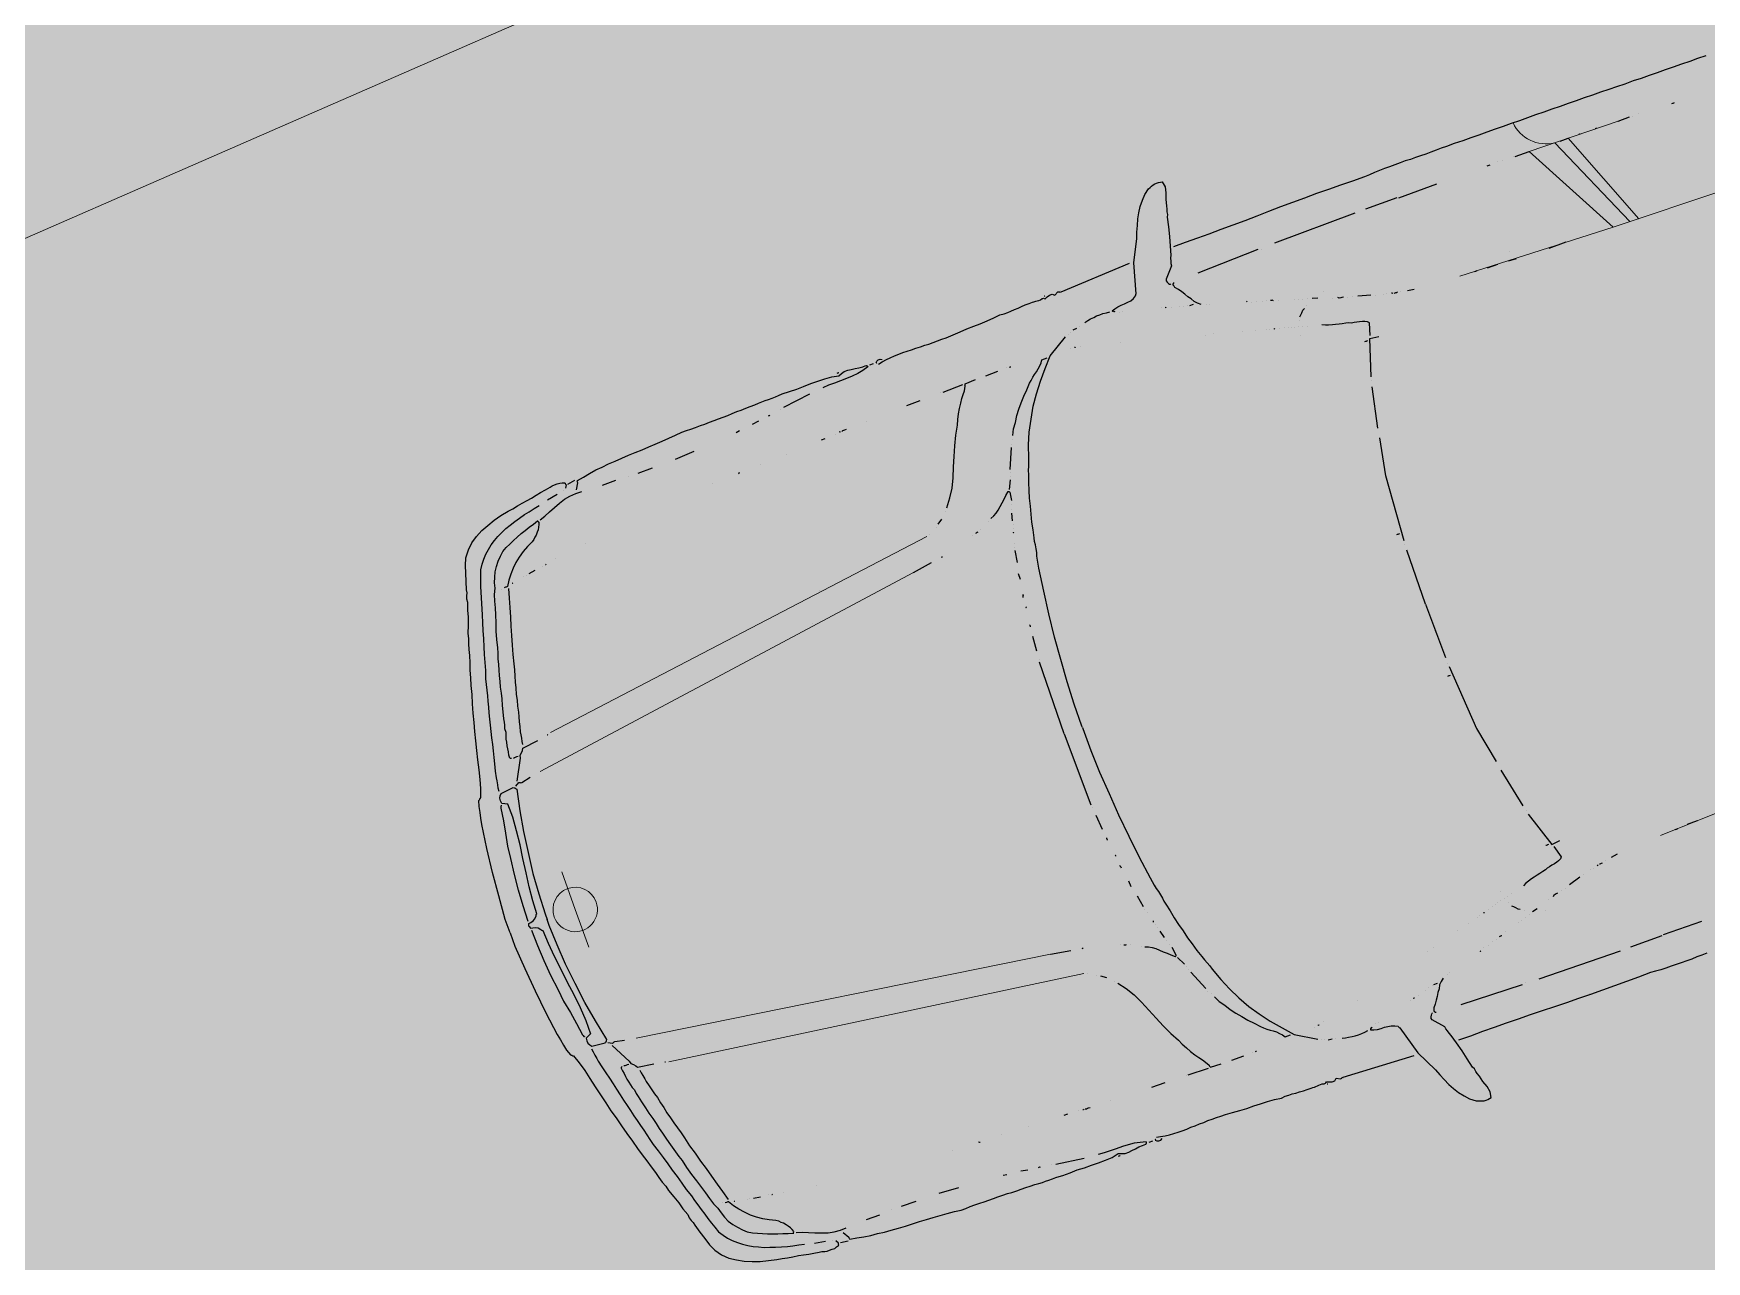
# Model space of a CAD drawing. Header units: metres. Extents: x -45 to 1930, y -347 to 488.
# Drawn here: x 282.249 to 285.501, y -13.645 to -11.258 of the extents above; entities that cross this region are included whole.
import ezdxf

# ---------------------------------------------------------------- set-up
doc = ezdxf.new("R2010")
doc.units = ezdxf.units.M
doc.layers.add('srafa pozemek', color=60, linetype='Continuous')

# ---------------------------------------------------------------- blocks, each defined once
blk = doc.blocks.new('BMW3-PUD')
at = {"lineweight": 0}
for p, q in [((2.5694, 0.7572), (2.3861, 0.7602)), ((2.3861, 0.7602), (2.4905, 0.5663)), ((2.4387, 0.7593), (2.5245, 0.5656)), ((2.4664, 0.7589), (2.5425, 0.5652)), ((1.0314, 0.4512), (0.2143, 0.3401)), ((0.9833, 0.3943), (0.17, 0.2757)), ((0.1432, 0.0776), (0.1432, 0)), ((0.1432, -0.0776), (0.1432, 0)), ((0.9833, -0.3943), (0.17, -0.2757)), ((1.0314, -0.4512), (0.2143, -0.3401))]:
    blk.add_line(p, q, dxfattribs=at)
for points in [[(1.5236, 0.7387), (1.5228, 0.7394), (1.5213, 0.7394), (1.5198, 0.7409), (1.519, 0.7424), (1.525, 0.7447), (1.5318, 0.7463), (1.5393, 0.7471), (1.546, 0.7472), (1.5528, 0.748), (1.5595, 0.7489), (1.5663, 0.7512), (1.5715, 0.7543), (1.5722, 0.7558), (1.573, 0.7573), (1.5737, 0.758), (1.5737, 0.758), (1.5902, 0.8161), (1.6115, 0.8584), (1.6159, 0.8704), (1.621, 0.8818), (1.6261, 0.8938), (1.632, 0.9044), (1.6386, 0.915), (1.6468, 0.9249), (1.6549, 0.934), (1.6653, 0.9416), (1.6691, 0.9432), (1.6728, 0.9447), (1.6765, 0.9462), (1.6803, 0.9471), (1.684, 0.9471), (1.6878, 0.9471), (1.6916, 0.9464), (1.6953, 0.9457), (1.697, 0.9345), (1.6948, 0.9232), (1.6905, 0.9111), (1.6876, 0.8991), (1.6855, 0.893), (1.684, 0.8878), (1.6833, 0.8825), (1.6811, 0.878), (1.6768, 0.8592), (1.6725, 0.8411), (1.6675, 0.823), (1.6625, 0.8057), (1.6603, 0.8004), (1.6588, 0.7951), (1.6574, 0.7906), (1.6567, 0.7861), (1.6382, 0.7648), (1.6375, 0.7618), (1.6382, 0.7588), (1.6398, 0.7558), (1.6413, 0.7536), (1.6413, 0.7536), (1.6428, 0.7529), (1.6436, 0.7521), (1.6436, 0.7521)], [(1.0566, 0.7984), (1.0648, 0.8), (1.0738, 0.8016), (1.0821, 0.8025), (1.0911, 0.8033), (1.1001, 0.8035), (1.1083, 0.8036), (1.1173, 0.8037), (1.1264, 0.803), (1.1354, 0.8031), (1.1444, 0.8025), (1.1534, 0.8026), (1.1617, 0.8019), (1.1707, 0.802), (1.1797, 0.8022), (1.1887, 0.8023), (1.1977, 0.8024), (1.212, 0.8033), (1.227, 0.8042), (1.2412, 0.8051), (1.2555, 0.8053), (1.269, 0.8055), (1.2833, 0.8064), (1.2975, 0.8073), (1.311, 0.809), (1.3193, 0.8083), (1.3268, 0.8084), (1.3335, 0.8085), (1.341, 0.8093), (1.3485, 0.8094), (1.356, 0.8103), (1.3636, 0.8104), (1.3718, 0.8104), (1.3756, 0.8105), (1.3786, 0.8105), (1.3816, 0.8106), (1.3853, 0.8106), (1.3883, 0.8099), (1.3914, 0.8099), (1.3951, 0.81), (1.3988, 0.8108), (1.4004, 0.8108), (1.4018, 0.8108), (1.4026, 0.8101), (1.4041, 0.8086), (1.4094, 0.8109), (1.4146, 0.8125), (1.4198, 0.8125), (1.4244, 0.8088), (1.4319, 0.8127), (1.4334, 0.8127), (1.4349, 0.812), (1.4356, 0.8112), (1.4379, 0.8112), (1.582, 0.8182)], [(1.4055, 0.8139), (1.4055, 0.8139), (1.4048, 0.8139), (1.4041, 0.8138), (1.4041, 0.8138)], [(1.4378, 0.8143), (1.4378, 0.8143)], [(2.7721, 0.8189), (2.7556, 0.8195), (2.7391, 0.8193), (2.7225, 0.8198), (2.7053, 0.8196), (2.6887, 0.8202), (2.6722, 0.82), (2.6557, 0.8205), (2.6392, 0.8203), (2.6226, 0.8209), (2.6054, 0.8207), (2.5889, 0.8212), (2.5724, 0.821), (2.5558, 0.8216), (2.5393, 0.8214), (2.522, 0.8219), (2.5055, 0.8217), (2.489, 0.8223), (2.4725, 0.8221), (2.4559, 0.8226), (2.4387, 0.8224), (2.4221, 0.823), (2.4056, 0.8228), (2.3891, 0.8226), (2.3718, 0.8232), (2.3553, 0.823), (2.3388, 0.8235), (2.3215, 0.8233), (2.305, 0.8231), (2.2885, 0.8236), (2.272, 0.8234), (2.2547, 0.824), (2.2382, 0.8238), (2.2276, 0.8237), (2.2171, 0.8236), (2.2059, 0.8234), (2.1954, 0.8233), (2.1848, 0.8232), (2.1743, 0.8238), (2.1638, 0.8237), (2.1533, 0.8243), (2.1428, 0.8242), (2.1315, 0.824), (2.121, 0.8239), (2.1105, 0.8238), (2.1, 0.8237), (2.0895, 0.8235), (2.079, 0.8226), (2.0685, 0.8218), (2.0437, 0.8222), (2.0189, 0.8227), (1.9942, 0.8224), (1.9694, 0.8228), (1.9446, 0.8225), (1.9198, 0.8222), (1.8951, 0.822), (1.8703, 0.8217), (1.8455, 0.8206), (1.8207, 0.8203), (1.796, 0.82), (1.7712, 0.8197), (1.7464, 0.8194), (1.7224, 0.8192), (1.6976, 0.8196), (1.6728, 0.8193)], [(1.9431, 0.8203), (1.9431, 0.8203)], [(0.0086, 0), (0.0085, 0.0275), (0.0125, 0.0749), (0.0164, 0.1222), (0.0218, 0.1696), (0.028, 0.217), (0.0309, 0.229), (0.033, 0.2403), (0.0351, 0.2516), (0.0388, 0.2629), (0.0402, 0.2637), (0.041, 0.2644), (0.0425, 0.266), (0.0439, 0.2667), (0.0498, 0.2833), (0.0548, 0.3006), (0.0591, 0.3187), (0.0634, 0.3376), (0.0677, 0.3556), (0.072, 0.3737), (0.0763, 0.3918), (0.0813, 0.4083), (0.0856, 0.4264), (0.0907, 0.4437), (0.0957, 0.4611), (0.1, 0.4784), (0.1043, 0.4927), (0.1087, 0.507), (0.113, 0.5206), (0.1173, 0.5342), (0.1202, 0.5455), (0.1231, 0.556), (0.1268, 0.5658), (0.1289, 0.5756), (0.1347, 0.5907), (0.1398, 0.605), (0.1434, 0.6186), (0.1485, 0.6322), (0.1491, 0.6389), (0.1513, 0.645), (0.1535, 0.6503), (0.1542, 0.6563), (0.1593, 0.6721), (0.1643, 0.6872), (0.1687, 0.7015), (0.1745, 0.7151), (0.1841, 0.728), (0.1953, 0.7386), (0.2079, 0.747), (0.2214, 0.7547), (0.2355, 0.7601), (0.2505, 0.7655), (0.2662, 0.7695), (0.282, 0.7727), (0.2924, 0.7743), (0.3029, 0.7767), (0.3134, 0.7783), (0.3239, 0.7799), (0.3337, 0.7815), (0.3442, 0.7839), (0.3539, 0.7855), (0.3644, 0.7872), (0.3696, 0.788), (0.3749, 0.7895), (0.3794, 0.7904), (0.3846, 0.7904), (0.3899, 0.7905), (0.3951, 0.7905), (0.3997, 0.7891), (0.4042, 0.7876), (0.4049, 0.7869), (0.4049, 0.7861), (0.405, 0.7846), (0.4057, 0.7832), (0.402, 0.7771)], [(0.4095, 0.7832), (0.4245, 0.7856)], [(0.421, 0.7668), (0.4283, 0.7789), (0.4283, 0.7804), (0.4283, 0.7812), (0.4283, 0.7827), (0.429, 0.7834), (0.4425, 0.7859), (0.456, 0.7883), (0.4695, 0.7907), (0.483, 0.7916), (0.4972, 0.7933), (0.5107, 0.7942), (0.525, 0.7951), (0.5392, 0.796), (0.5535, 0.7969), (0.5678, 0.7971), (0.582, 0.798), (0.5955, 0.7989), (0.6098, 0.7998), (0.624, 0.8008), (0.6383, 0.8017), (0.6518, 0.8034), (0.6615, 0.8035), (0.6706, 0.8028), (0.6803, 0.803), (0.6901, 0.8031), (0.6991, 0.8032), (0.7089, 0.8033), (0.7186, 0.8034), (0.7276, 0.8035), (0.7374, 0.8036), (0.7471, 0.8038), (0.7562, 0.8046), (0.7659, 0.8047), (0.7749, 0.8048), (0.7847, 0.8049), (0.7937, 0.8051), (0.8035, 0.8052), (0.811, 0.806), (0.8185, 0.8061), (0.8252, 0.8062), (0.832, 0.8063), (0.8395, 0.8063), (0.8462, 0.8064), (0.853, 0.8065), (0.8605, 0.8074), (0.8755, 0.8068), (0.8905, 0.8062), (0.9048, 0.8071), (0.9198, 0.8073), (0.9341, 0.8075), (0.9484, 0.8069), (0.9626, 0.8063), (0.9762, 0.8035), (0.9829, 0.8058), (0.9889, 0.8074), (0.9964, 0.8075), (1.0032, 0.8068), (1.0107, 0.8061), (1.0182, 0.8047), (1.0257, 0.8041), (1.0325, 0.8042), (1.034, 0.8034), (1.0347, 0.8034), (1.0348, 0.8019), (1.0348, 0.8004), (1.0236, 0.7973), (1.0123, 0.7949), (1.0003, 0.794), (0.9883, 0.7931), (0.9756, 0.793), (0.9635, 0.7928), (0.9508, 0.7927), (0.9388, 0.7918)], [(0.8548, 0.7818), (0.911, 0.7892)], [(0.9784, 0.8088), (0.9776, 0.8088), (0.9761, 0.8087), (0.9754, 0.8087), (0.9739, 0.8087)], [(1.04, 0.8027), (1.0475, 0.8028)], [(1.0535, 0.8007), (1.0535, 0.8007), (1.0535, 0.8022), (1.0528, 0.8029), (1.0528, 0.8029), (1.055, 0.8052), (1.0587, 0.8067), (1.0625, 0.8068), (1.0663, 0.8046)], [(0.0815, 0.2657), (0.0822, 0.2724), (0.0836, 0.2792), (0.085, 0.2868), (0.0857, 0.2928), (0.0885, 0.3056), (0.0921, 0.3191), (0.095, 0.3312), (0.0978, 0.344), (0.1007, 0.356), (0.1036, 0.3688), (0.1064, 0.3809), (0.1093, 0.3929), (0.1122, 0.4042), (0.115, 0.4162), (0.1179, 0.4268), (0.1208, 0.4381), (0.1236, 0.4487), (0.1265, 0.4592), (0.1286, 0.4697), (0.1315, 0.481), (0.1366, 0.4961), (0.1409, 0.5112), (0.1452, 0.5262), (0.1496, 0.5406), (0.1539, 0.5556), (0.1582, 0.5707), (0.1625, 0.585), (0.1676, 0.6001), (0.1705, 0.6106), (0.1734, 0.6212), (0.1763, 0.6317), (0.1799, 0.6423), (0.1828, 0.6528), (0.1864, 0.6634), (0.19, 0.6732), (0.1937, 0.6838), (0.1996, 0.6929), (0.2062, 0.7012), (0.2129, 0.7088), (0.2211, 0.7156), (0.2293, 0.7225), (0.2382, 0.7279), (0.2471, 0.7332), (0.2569, 0.7378), (0.2666, 0.7424), (0.277, 0.7456), (0.2875, 0.7495), (0.2987, 0.7526), (0.31, 0.7557), (0.3204, 0.7581), (0.3317, 0.7605), (0.3429, 0.7629)], [(0.335, 0.7358), (0.3462, 0.7396), (0.3574, 0.7443), (0.3693, 0.7489), (0.3813, 0.7536), (0.3933, 0.7575), (0.4053, 0.7599), (0.418, 0.7608), (0.43, 0.7602)], [(0.3616, 0.7676), (0.3833, 0.7716)], [(0.3961, 0.774), (0.3961, 0.774)], [(0.4721, 0.7584), (0.4999, 0.7588)], [(0.5255, 0.7568), (0.5255, 0.7568)], [(0.545, 0.757), (0.575, 0.7574)], [(0.6223, 0.7579), (0.6621, 0.7607)], [(0.7513, 0.767), (0.7588, 0.7686)], [(0.7866, 0.7712), (0.8001, 0.7736)], [(0.8211, 0.7761), (0.8211, 0.7761), (0.8226, 0.7761), (0.8233, 0.7761), (0.8241, 0.7769)], [(0.8473, 0.7794), (0.8473, 0.7794)], [(1.6856, 0.6955), (1.6802, 0.7007), (1.6749, 0.7059), (1.6711, 0.7127), (1.6665, 0.7186), (1.6627, 0.7253), (1.6588, 0.7313), (1.6543, 0.738), (1.6489, 0.7439), (1.6489, 0.7454), (1.6482, 0.7469), (1.6474, 0.7484), (1.6474, 0.7492), (1.6474, 0.7507), (1.6481, 0.7514), (1.6496, 0.7529), (1.6503, 0.7537)], [(1.7014, 0.7558), (1.8267, 0.7596)], [(1.8327, 0.7574), (1.8327, 0.7574)], [(1.8612, 0.76), (2.0279, 0.762)], [(2.1135, 0.7622), (2.0489, 0.7622)], [(2.1173, 0.7608), (2.1961, 0.7617)], [(2.2997, 0.7614), (2.3065, 0.7615)], [(2.3223, 0.7617), (2.3223, 0.7617)], [(2.332, 0.7604), (2.332, 0.7604)], [(2.3538, 0.7606), (2.3538, 0.7606)], [(2.3576, 0.7599), (2.3861, 0.7602)], [(2.4499, 0.7587), (2.4664, 0.7589)], [(2.489, 0.7592), (2.489, 0.7592), (2.4905, 0.7592), (2.4912, 0.7592), (2.4912, 0.7592)], [(2.4987, 0.7586), (2.4987, 0.7586)], [(2.5228, 0.7589), (2.5228, 0.7589), (2.5243, 0.7589), (2.525, 0.7589), (2.525, 0.7589)], [(2.5694, 0.7572), (2.5926, 0.7574)], [(2.5987, 0.7553), (2.5987, 0.7553)], [(2.6114, 0.7577), (2.6114, 0.7577)], [(2.679, 0.754), (2.6805, 0.754), (2.6813, 0.754), (2.6828, 0.754), (2.6843, 0.754)], [(0.126, 0.318), (0.126, 0.318), (0.1244, 0.3188), (0.1237, 0.3195), (0.1229, 0.3202), (0.1236, 0.3262), (0.125, 0.3323), (0.1257, 0.3383), (0.1264, 0.3443), (0.1278, 0.3511), (0.1292, 0.3571), (0.1307, 0.3631), (0.1329, 0.3691), (0.1335, 0.3767), (0.1357, 0.3835), (0.1371, 0.3895), (0.1378, 0.3955), (0.1414, 0.4091), (0.1442, 0.4211), (0.1478, 0.4332), (0.1507, 0.4445), (0.1528, 0.4558), (0.1557, 0.4663), (0.1586, 0.4776), (0.1615, 0.4881), (0.1643, 0.4987), (0.1672, 0.5092), (0.1708, 0.5198), (0.1737, 0.5296), (0.1773, 0.5454), (0.1816, 0.5612), (0.1867, 0.5763), (0.1918, 0.5914), (0.1954, 0.6042), (0.199, 0.617), (0.2026, 0.6291), (0.2077, 0.6404), (0.2106, 0.6509), (0.2142, 0.6607), (0.2186, 0.6705), (0.2245, 0.6796), (0.2311, 0.688), (0.2386, 0.6956), (0.246, 0.7024), (0.255, 0.7078), (0.2639, 0.7116), (0.2729, 0.7155), (0.2818, 0.7194), (0.2916, 0.7232), (0.3005, 0.7263), (0.3103, 0.7295), (0.32, 0.7326), (0.3297, 0.7357), (0.3305, 0.7357), (0.3305, 0.7342), (0.3305, 0.7335), (0.3312, 0.7327), (0.3298, 0.7282), (0.3276, 0.7237), (0.3247, 0.7191), (0.3217, 0.7153), (0.318, 0.7108), (0.3143, 0.7077), (0.3106, 0.7039), (0.3061, 0.7009), (0.2942, 0.6955), (0.283, 0.6893), (0.2725, 0.6817), (0.2629, 0.6741), (0.254, 0.665), (0.2458, 0.6558), (0.2384, 0.646), (0.2318, 0.6354), (0.2303, 0.6354), (0.2288, 0.6354), (0.2273, 0.6354), (0.225, 0.6353)], [(1.1907, 0), (1.1907, 0.0026), (1.1909, 0.0476), (1.1927, 0.0935), (1.1959, 0.1386), (1.1991, 0.1836), (1.2038, 0.2295), (1.2093, 0.2746), (1.2155, 0.3197), (1.2169, 0.328), (1.2183, 0.3356), (1.2197, 0.3431), (1.2219, 0.3499), (1.2233, 0.3574), (1.2247, 0.3649), (1.2254, 0.3717), (1.2268, 0.3785), (1.2304, 0.3935), (1.2332, 0.4086), (1.2368, 0.4236), (1.2411, 0.4387), (1.2447, 0.4538), (1.249, 0.4681), (1.2533, 0.4831), (1.2584, 0.4975), (1.2613, 0.5058), (1.2642, 0.5126), (1.2671, 0.5201), (1.2693, 0.5276), (1.278, 0.5525), (1.2875, 0.5752), (1.2993, 0.5978), (1.3118, 0.6198), (1.3258, 0.6402), (1.3413, 0.6607), (1.3583, 0.6811), (1.3761, 0.7009), (1.4164, 0.7254)], [(1.4224, 0.7277), (1.4224, 0.7277)], [(1.4291, 0.73), (1.4291, 0.73)], [(1.4351, 0.7331), (1.4426, 0.734)], [(1.4485, 0.7363), (1.4485, 0.7363)], [(1.4613, 0.7394), (1.468, 0.741), (1.474, 0.7418), (1.4807, 0.7427), (1.4867, 0.7435), (1.4935, 0.7436), (1.5003, 0.7437), (1.507, 0.743), (1.5138, 0.7423)], [(1.5312, 0.735), (1.5312, 0.735)], [(1.5379, 0.7336), (1.5379, 0.7336)], [(1.6102, 0.7157), (1.6102, 0.7157)], [(0.6742, 0.6895), (0.6742, 0.6895)], [(0.7282, 0.6901), (0.7282, 0.6901), (0.7297, 0.6909), (0.7305, 0.6917), (0.7312, 0.6917)], [(0.7755, 0.6922), (0.7755, 0.6922)], [(0.8295, 0.6943), (0.8295, 0.6943)], [(0.9023, 0.6975), (0.9099, 0.6976)], [(0.9324, 0.6978), (0.9324, 0.6978)], [(0.9421, 0.6994), (0.9421, 0.6994), (0.9414, 0.7002), (0.9398, 0.7002), (0.9398, 0.7002)], [(0.9451, 0.6995), (0.9474, 0.7003), (0.9496, 0.7003), (0.9519, 0.7003), (0.9549, 0.7004)], [(0.9962, 0.7009), (0.9962, 0.7009)], [(1.081, 0.7041), (1.1088, 0.7044)], [(1.0873, 0.4909), (1.0991, 0.5068), (1.1094, 0.5235), (1.1182, 0.5416), (1.1262, 0.5612), (1.1343, 0.5801), (1.1423, 0.599), (1.1511, 0.6179), (1.1607, 0.6352), (1.165, 0.645), (1.1702, 0.6549), (1.1753, 0.664), (1.1812, 0.673), (1.1864, 0.6806), (1.1916, 0.6874), (1.196, 0.6935), (1.2004, 0.701), (1.2004, 0.7018), (1.2004, 0.7033), (1.2011, 0.704), (1.2019, 0.7056), (1.2236, 0.7066)], [(1.1515, 0.7057), (1.1515, 0.7057)], [(1.1561, 0.705), (1.1973, 0.7062)], [(1.2454, 0.7068), (1.2702, 0.7071)], [(1.2552, 0.58), (1.261, 0.5914), (1.2684, 0.602), (1.2758, 0.6133), (1.2832, 0.6239), (1.2921, 0.6338), (1.3009, 0.6444), (1.3106, 0.6543), (1.3202, 0.6642), (1.3247, 0.6687), (1.3299, 0.6733), (1.3351, 0.6771), (1.3403, 0.6809), (1.3455, 0.6847), (1.35, 0.6893), (1.3544, 0.6939), (1.3581, 0.6992), (1.3694, 0.6993)], [(1.2882, 0.7073), (1.2882, 0.7073)], [(1.2942, 0.7067), (1.2942, 0.7067), (1.2957, 0.7067), (1.2965, 0.7067), (1.2965, 0.7067)], [(1.4189, 0.7014), (1.4189, 0.7014)], [(1.4279, 0.7), (1.4279, 0.7), (1.4272, 0.7), (1.4257, 0.7), (1.4257, 0.7)], [(1.4377, 0.6971), (1.4377, 0.6971)], [(1.62, 0.7136), (1.62, 0.7136), (1.6193, 0.7135), (1.6178, 0.7135), (1.6178, 0.7135)], [(1.6291, 0.7107), (1.6291, 0.7107)], [(1.6449, 0.7063), (1.6449, 0.7063)], [(1.6532, 0.7042), (1.6532, 0.7042)], [(1.6607, 0.7028), (1.6607, 0.7028)], [(1.6645, 0.7013), (1.672, 0.7014)], [(1.6954, 0.6927), (1.6954, 0.6927)], [(1.7014, 0.6905), (1.7014, 0.6905)], [(0.3157, 0.6507), (0.3157, 0.6507), (0.3165, 0.6507), (0.3172, 0.6507), (0.3172, 0.6507)], [(0.3374, 0.6547), (0.3374, 0.6547)], [(0.4027, 0.6637), (0.4027, 0.6637)], [(1.5138, 0.6793), (1.5138, 0.6793)], [(1.7714, 0.6703), (1.7714, 0.6703), (1.7714, 0.6711), (1.7707, 0.6718), (1.7707, 0.6718)], [(1.7798, 0.6666), (1.7798, 0.6666)], [(1.7895, 0.6653), (1.7895, 0.6653)], [(1.8001, 0.6616), (1.8001, 0.6616)], [(1.8084, 0.6595), (1.8084, 0.6595)], [(1.8204, 0.6551), (1.8197, 0.6559), (1.8189, 0.6566), (1.8167, 0.6566), (1.8152, 0.6573)], [(1.8302, 0.6522), (1.8302, 0.6522)], [(0.1558, 0.3364), (0.1564, 0.3424), (0.1579, 0.3484), (0.1593, 0.3552), (0.16, 0.3612), (0.1629, 0.371), (0.165, 0.3801), (0.1672, 0.3891), (0.17, 0.3981), (0.1721, 0.4094), (0.175, 0.4207), (0.1771, 0.432), (0.1807, 0.4441), (0.1836, 0.4554), (0.1865, 0.4667), (0.1901, 0.478), (0.193, 0.4893), (0.1973, 0.5073), (0.2023, 0.5247), (0.2073, 0.5428), (0.2124, 0.5601), (0.2175, 0.5774), (0.2225, 0.5955), (0.2276, 0.6128), (0.2326, 0.6309)], [(0.219, 0.633), (0.219, 0.633)], [(0.2423, 0.6385), (0.2423, 0.6385), (0.243, 0.6386), (0.2438, 0.6386), (0.2438, 0.6386)], [(0.267, 0.6433), (0.267, 0.6433)], [(0.273, 0.6434), (0.273, 0.6434)], [(0.2797, 0.645), (0.2932, 0.6474)], [(0.309, 0.6491), (0.309, 0.6491)], [(1.6742, 0.6368), (1.6742, 0.6368)], [(1.6885, 0.634), (1.6885, 0.634)], [(1.7428, 0.6189), (1.7428, 0.6189)], [(1.8585, 0.6083), (1.8615, 0.6113), (1.8645, 0.6143), (1.8682, 0.6181), (1.8719, 0.6204)], [(1.8604, 0.6436), (1.8604, 0.6436)], [(1.8679, 0.6414), (1.8679, 0.6414)], [(1.8755, 0.6385), (1.8755, 0.6385)], [(1.8786, 0.625), (1.8786, 0.625)], [(1.8845, 0.6364), (1.8845, 0.6364)], [(1.9033, 0.6306), (1.8928, 0.6334)], [(1.9182, 0.639), (1.9182, 0.639)], [(1.9305, 0.6211), (1.9305, 0.6211)], [(1.9508, 0.6154), (1.9478, 0.6161), (1.9456, 0.6161), (1.9425, 0.6168), (1.9403, 0.619)], [(1.7684, 0.6117), (1.7684, 0.6117)], [(1.788, 0.6074), (1.788, 0.6074)], [(1.794, 0.6052), (1.794, 0.6052)], [(1.8046, 0.6031), (1.8046, 0.6031), (1.8038, 0.6031), (1.8023, 0.6031), (1.8023, 0.6031)], [(1.8143, 0.6002), (1.8143, 0.6002)], [(1.8234, 0.5981), (1.8234, 0.5981)], [(1.8309, 0.5952), (1.8309, 0.5952)], [(1.8347, 0.5937), (1.8347, 0.5937)], [(1.8422, 0.5923), (1.8422, 0.5923)], [(1.8498, 0.5909), (1.8498, 0.5909)], [(1.8556, 0.6007), (1.8556, 0.6007)], [(1.8573, 0.588), (1.8573, 0.588)], [(1.9591, 0.6125), (1.9591, 0.6125)], [(1.9681, 0.6111), (1.9681, 0.6111)], [(2.0021, 0.601), (1.978, 0.6082)], [(2.0111, 0.5981), (2.0111, 0.5981)], [(2.0269, 0.5945), (2.0269, 0.5945)], [(2.0322, 0.5931), (2.0322, 0.5931)], [(2.0435, 0.5902), (2.0435, 0.5902), (2.0427, 0.5909), (2.0412, 0.5917), (2.0412, 0.5917)], [(2.0465, 0.5895), (2.048, 0.5895), (2.0495, 0.5895), (2.051, 0.5895), (2.0533, 0.5896)], [(2.0593, 0.5874), (2.0593, 0.5874)], [(2.2845, 0.5893), (2.2845, 0.5893)], [(1.2281, 0.5189), (1.2449, 0.5589)], [(1.2471, 0.5649), (1.2471, 0.5649)], [(1.2522, 0.5725), (1.2522, 0.5725)], [(1.8477, 0.5743), (1.8477, 0.5743)], [(1.8664, 0.5851), (1.8664, 0.5851)], [(1.9744, 0.5278), (1.9816, 0.5512), (1.9786, 0.5549), (1.974, 0.5571), (1.9695, 0.5585), (1.9643, 0.56), (1.959, 0.5607), (1.9537, 0.5621), (1.9484, 0.5628), (1.9439, 0.565), (1.9379, 0.5664), (1.9311, 0.5678), (1.9251, 0.5693), (1.9183, 0.5707), (1.9123, 0.5721), (1.9055, 0.5743), (1.8995, 0.5765), (1.8934, 0.5794)], [(2.0856, 0.5832), (2.0721, 0.5853)], [(2.2081, 0.5764), (2.2096, 0.5764), (2.2103, 0.5764), (2.2118, 0.5764), (2.2133, 0.5765)], [(2.2268, 0.5766), (2.2268, 0.5766)], [(2.2336, 0.5745), (2.2547, 0.5747)], [(2.2922, 0.5721), (2.2757, 0.5734)], [(2.3936, 0.5703), (2.3583, 0.5699)], [(1.949, 0.4517), (1.9722, 0.5225), (1.9895, 0.5205)], [(1.2135, 0.4834), (1.2216, 0.5001)], [(1.2237, 0.5068), (1.2237, 0.5068)], [(1.2259, 0.5129), (1.2259, 0.5129)], [(1.961, 0.5201), (1.9625, 0.5202), (1.964, 0.5202), (1.9647, 0.5202), (1.967, 0.5202)], [(1.0546, 0.4627), (1.0546, 0.4627)], [(1.0605, 0.4666), (1.0702, 0.4735)], [(1.0821, 0.4849), (1.0821, 0.4849)], [(1.1607, 0.4423), (1.1674, 0.4453), (1.1734, 0.4484), (1.1794, 0.453), (1.1853, 0.4583), (1.1912, 0.4636), (1.1972, 0.469), (1.2031, 0.4743), (1.2098, 0.4804), (1.2106, 0.4804), (1.2113, 0.4797), (1.2121, 0.4789), (1.2128, 0.4782), (1.21, 0.4616)], [(1.0382, 0.4528), (1.0382, 0.4528)], [(1.1166, 0.4229), (1.1166, 0.4229)], [(1.1234, 0.4253), (1.1249, 0.4253), (1.1264, 0.4261), (1.1271, 0.4261), (1.1286, 0.4261)], [(1.1353, 0.4292), (1.1353, 0.4292)], [(1.154, 0.4392), (1.154, 0.4392)], [(1.1985, 0.4239), (1.202, 0.4382)], [(1.2035, 0.445), (1.2035, 0.445)], [(1.2079, 0.4541), (1.2079, 0.4541)], [(1.9277, 0.353), (1.9447, 0.4328)], [(1.9476, 0.4441), (1.9476, 0.4441)], [(0.7998, 0.4222), (0.7998, 0.4222)], [(0.9833, 0.3943), (1.023, 0.4008)], [(1.0448, 0.4041), (1.0448, 0.4041), (1.0463, 0.4041), (1.047, 0.4041), (1.047, 0.4041)], [(1.1927, 0.4006), (1.1927, 0.4006), (1.1927, 0.4021), (1.1927, 0.4028), (1.1927, 0.4028)], [(1.1949, 0.4089), (1.1949, 0.4089)], [(1.197, 0.4164), (1.197, 0.4164)], [(0.7644, 0.3677), (0.7644, 0.3677)], [(1.1799, 0.3441), (1.1841, 0.3675)], [(1.1855, 0.3735), (1.1855, 0.3735)], [(1.1877, 0.381), (1.1877, 0.381)], [(0.1212, 0.2729), (0.1425, 0.313), (0.144, 0.3182), (0.1477, 0.322), (0.1514, 0.3258), (0.1536, 0.3296), (0.1858, 0.3338)], [(0.2068, 0.3378), (0.2068, 0.3378), (0.2075, 0.3378), (0.2083, 0.3378), (0.2083, 0.3378)], [(0.2143, 0.3401), (0.2143, 0.3401)], [(1.9018, 0.1297), (1.9108, 0.2612), (1.9249, 0.3342)], [(0.1297, 0.3173), (0.132, 0.3181), (0.1342, 0.3181), (0.1372, 0.3181), (0.1395, 0.3182)], [(1.1743, 0.311), (1.1749, 0.323)], [(0.0477, 0), (0.0479, 0.001), (0.0493, 0.0047), (0.0538, 0.0055), (0.0591, 0.0071), (0.0635, 0.0094), (0.0673, 0.014), (0.068, 0.0155), (0.0687, 0.0162), (0.0702, 0.017), (0.0702, 0.017), (0.0714, 0.044), (0.0741, 0.0718), (0.0775, 0.0997), (0.0809, 0.1275), (0.0851, 0.1546), (0.0878, 0.1824), (0.0897, 0.2102), (0.0894, 0.2372), (0.0788, 0.2424), (0.078, 0.2476), (0.0787, 0.2529), (0.0809, 0.2574), (0.0838, 0.2612), (0.1101, 0.2638), (0.1116, 0.263), (0.1131, 0.2623), (0.1139, 0.2608), (0.1154, 0.2586), (0.1069, 0.2172), (0.0998, 0.1765), (0.0943, 0.1352), (0.0896, 0.0938), (0.0871, 0.0525), (0.0853, 0.0119), (0.085, 0)], [(0.1153, 0.2646), (0.1235, 0.2692), (0.1243, 0.2692), (0.1258, 0.2684), (0.1273, 0.2677), (0.1288, 0.2677), (0.1475, 0.2717)], [(0.17, 0.2757), (0.17, 0.2757)], [(1.1679, 0.2764), (1.1679, 0.2779), (1.1687, 0.2794), (1.1694, 0.2802), (1.1694, 0.2824)], [(0.0493, 0.0092), (0.0504, 0.0408), (0.0523, 0.0724), (0.0549, 0.1039), (0.059, 0.1355), (0.0617, 0.1603), (0.0667, 0.1851), (0.0709, 0.2092), (0.0744, 0.2341), (0.0751, 0.2356), (0.0759, 0.2378), (0.0766, 0.2386), (0.0766, 0.2393)], [(1.1667, 0.2546), (1.1667, 0.2546), (1.1667, 0.2561), (1.1667, 0.2568), (1.1666, 0.2576)], [(1.1572, 0.1696), (1.1598, 0.199)], [(1.1619, 0.2177), (1.1619, 0.2193), (1.1619, 0.22), (1.1618, 0.2215), (1.1626, 0.2222)], [(1.153, 0), (1.1552, 0.1471)], [(1.1574, 0.1531), (1.1574, 0.1531)], [(1.8926, 0.1461), (1.8941, 0.1461), (1.8956, 0.1462), (1.8964, 0.1462), (1.8986, 0.1462)], [(1.8992, 0), (1.9005, 0.1109)], [(1.9004, 0.1222), (1.9004, 0.1222)], [(1.8987, 0.0535), (1.8987, 0.0535)], [(1.8988, 0.0588), (1.8988, 0.0588)], [(0.0086, 0), (0.0085, -0.0275), (0.0125, -0.0749), (0.0164, -0.1222), (0.0218, -0.1696), (0.028, -0.217), (0.0309, -0.229), (0.033, -0.2403), (0.0351, -0.2516), (0.0388, -0.2629), (0.0402, -0.2637), (0.041, -0.2644), (0.0425, -0.266), (0.0439, -0.2667), (0.0498, -0.2833), (0.0548, -0.3006), (0.0591, -0.3187), (0.0634, -0.3376), (0.0677, -0.3556), (0.072, -0.3737), (0.0763, -0.3918), (0.0813, -0.4083), (0.0856, -0.4264), (0.0907, -0.4437), (0.0957, -0.4611), (0.1, -0.4784), (0.1043, -0.4927), (0.1087, -0.507), (0.113, -0.5206), (0.1173, -0.5342), (0.1202, -0.5455), (0.1231, -0.556), (0.1268, -0.5658), (0.1289, -0.5756), (0.1347, -0.5907), (0.1398, -0.605), (0.1434, -0.6186), (0.1485, -0.6322), (0.1491, -0.6389), (0.1513, -0.645), (0.1535, -0.6503), (0.1542, -0.6563), (0.1593, -0.6721), (0.1643, -0.6872), (0.1687, -0.7015), (0.1745, -0.7151), (0.1841, -0.728), (0.1953, -0.7386), (0.2079, -0.747), (0.2214, -0.7547), (0.2355, -0.7601), (0.2505, -0.7655), (0.2662, -0.7695), (0.282, -0.7727), (0.2924, -0.7743), (0.3029, -0.7767), (0.3134, -0.7783), (0.3239, -0.7799), (0.3337, -0.7815), (0.3442, -0.7839), (0.3539, -0.7855), (0.3644, -0.7872), (0.3696, -0.788), (0.3749, -0.7895), (0.3794, -0.7904), (0.3846, -0.7904), (0.3899, -0.7905), (0.3951, -0.7905), (0.3997, -0.7891), (0.4042, -0.7876), (0.4049, -0.7869), (0.4049, -0.7861), (0.405, -0.7846), (0.4057, -0.7832), (0.402, -0.7771)], [(1.153, 0), (1.1552, -0.1471)], [(1.1907, 0), (1.1907, -0.0026), (1.1909, -0.0476), (1.1927, -0.0935), (1.1959, -0.1386), (1.1991, -0.1836), (1.2038, -0.2295), (1.2093, -0.2746), (1.2155, -0.3197), (1.2169, -0.328), (1.2183, -0.3356), (1.2197, -0.3431), (1.2219, -0.3499), (1.2233, -0.3574), (1.2247, -0.3649), (1.2254, -0.3717), (1.2268, -0.3785), (1.2304, -0.3935), (1.2332, -0.4086), (1.2368, -0.4236), (1.2411, -0.4387), (1.2447, -0.4538), (1.249, -0.4681), (1.2533, -0.4831), (1.2584, -0.4975), (1.2613, -0.5058), (1.2642, -0.5126), (1.2671, -0.5201), (1.2693, -0.5276), (1.278, -0.5525), (1.2875, -0.5752), (1.2993, -0.5978), (1.3118, -0.6198), (1.3258, -0.6402), (1.3413, -0.6607), (1.3583, -0.6811), (1.3761, -0.7009), (1.4164, -0.7254)], [(0.0477, 0), (0.0479, -0.001), (0.0493, -0.0047), (0.0538, -0.0055), (0.0591, -0.0071), (0.0635, -0.0094), (0.0673, -0.014), (0.068, -0.0155), (0.0687, -0.0162), (0.0702, -0.017), (0.0702, -0.017), (0.0714, -0.044), (0.0741, -0.0718), (0.0775, -0.0997), (0.0809, -0.1275), (0.0851, -0.1546), (0.0878, -0.1824), (0.0897, -0.2102), (0.0894, -0.2372), (0.0788, -0.2424), (0.078, -0.2476), (0.0787, -0.2529), (0.0809, -0.2574), (0.0838, -0.2612), (0.1101, -0.2638), (0.1116, -0.263), (0.1131, -0.2623), (0.1139, -0.2608), (0.1154, -0.2586), (0.1069, -0.2172), (0.0998, -0.1765), (0.0943, -0.1352), (0.0896, -0.0938), (0.0871, -0.0525), (0.0853, -0.0119), (0.085, 0)], [(0.0493, -0.0092), (0.0504, -0.0408), (0.0523, -0.0724), (0.0549, -0.1039), (0.059, -0.1355), (0.0617, -0.1603), (0.0667, -0.1851), (0.0709, -0.2092), (0.0744, -0.2341), (0.0751, -0.2356), (0.0759, -0.2378), (0.0766, -0.2386), (0.0766, -0.2393)], [(1.8992, 0), (1.9005, -0.1109)], [(1.8987, -0.0535), (1.8987, -0.0535)], [(1.8988, -0.0588), (1.8988, -0.0588)], [(1.9004, -0.1222), (1.9004, -0.1222)], [(1.9018, -0.1297), (1.9108, -0.2612), (1.9249, -0.3342)], [(1.1574, -0.1531), (1.1574, -0.1531)], [(1.8926, -0.1461), (1.8941, -0.1461), (1.8956, -0.1462), (1.8964, -0.1462), (1.8986, -0.1462)], [(1.1572, -0.1696), (1.1598, -0.199)], [(1.1619, -0.2177), (1.1619, -0.2193), (1.1619, -0.22), (1.1618, -0.2215), (1.1626, -0.2222)], [(1.1667, -0.2546), (1.1667, -0.2546), (1.1667, -0.2561), (1.1667, -0.2568), (1.1666, -0.2576)], [(0.0815, -0.2657), (0.0822, -0.2724), (0.0836, -0.2792), (0.085, -0.2868), (0.0857, -0.2928), (0.0885, -0.3056), (0.0921, -0.3191), (0.095, -0.3312), (0.0978, -0.344), (0.1007, -0.356), (0.1036, -0.3688), (0.1064, -0.3809), (0.1093, -0.3929), (0.1122, -0.4042), (0.115, -0.4162), (0.1179, -0.4268), (0.1208, -0.4381), (0.1236, -0.4487), (0.1265, -0.4592), (0.1286, -0.4697), (0.1315, -0.481), (0.1366, -0.4961), (0.1409, -0.5112), (0.1452, -0.5262), (0.1496, -0.5406), (0.1539, -0.5556), (0.1582, -0.5707), (0.1625, -0.585), (0.1676, -0.6001), (0.1705, -0.6106), (0.1734, -0.6212), (0.1763, -0.6317), (0.1799, -0.6423), (0.1828, -0.6528), (0.1864, -0.6634), (0.19, -0.6732), (0.1937, -0.6838), (0.1996, -0.6929), (0.2062, -0.7012), (0.2129, -0.7088), (0.2211, -0.7156), (0.2293, -0.7225), (0.2382, -0.7279), (0.2471, -0.7332), (0.2569, -0.7378), (0.2666, -0.7424), (0.277, -0.7456), (0.2875, -0.7495), (0.2987, -0.7526), (0.31, -0.7557), (0.3204, -0.7581), (0.3317, -0.7605), (0.3429, -0.7629)], [(0.1153, -0.2646), (0.1235, -0.2692), (0.1243, -0.2692), (0.1258, -0.2684), (0.1273, -0.2677), (0.1288, -0.2677), (0.1475, -0.2717)], [(0.1212, -0.2729), (0.1425, -0.313), (0.144, -0.3182), (0.1477, -0.322), (0.1514, -0.3258), (0.1536, -0.3296), (0.1858, -0.3338)], [(0.17, -0.2757), (0.17, -0.2757)], [(1.1679, -0.2764), (1.1679, -0.2779), (1.1687, -0.2794), (1.1694, -0.2802), (1.1694, -0.2824)], [(0.126, -0.318), (0.126, -0.318), (0.1244, -0.3188), (0.1237, -0.3195), (0.1229, -0.3202), (0.1236, -0.3262), (0.125, -0.3323), (0.1257, -0.3383), (0.1264, -0.3443), (0.1278, -0.3511), (0.1292, -0.3571), (0.1307, -0.3631), (0.1329, -0.3691), (0.1335, -0.3767), (0.1357, -0.3835), (0.1371, -0.3895), (0.1378, -0.3955), (0.1414, -0.4091), (0.1442, -0.4211), (0.1478, -0.4332), (0.1507, -0.4445), (0.1528, -0.4558), (0.1557, -0.4663), (0.1586, -0.4776), (0.1615, -0.4881), (0.1643, -0.4987), (0.1672, -0.5092), (0.1708, -0.5198), (0.1737, -0.5296), (0.1773, -0.5454), (0.1816, -0.5612), (0.1867, -0.5763), (0.1918, -0.5914), (0.1954, -0.6042), (0.199, -0.617), (0.2026, -0.6291), (0.2077, -0.6404), (0.2106, -0.6509), (0.2142, -0.6607), (0.2186, -0.6705), (0.2245, -0.6796), (0.2311, -0.688), (0.2386, -0.6956), (0.246, -0.7024), (0.255, -0.7078), (0.2639, -0.7116), (0.2729, -0.7155), (0.2818, -0.7194), (0.2916, -0.7232), (0.3005, -0.7263), (0.3103, -0.7295), (0.32, -0.7326), (0.3297, -0.7357), (0.3305, -0.7357), (0.3305, -0.7342), (0.3305, -0.7335), (0.3312, -0.7327), (0.3298, -0.7282), (0.3276, -0.7237), (0.3247, -0.7191), (0.3217, -0.7153), (0.318, -0.7108), (0.3143, -0.7077), (0.3106, -0.7039), (0.3061, -0.7009), (0.2942, -0.6955), (0.283, -0.6893), (0.2725, -0.6817), (0.2629, -0.6741), (0.254, -0.665), (0.2458, -0.6558), (0.2384, -0.646), (0.2318, -0.6354), (0.2303, -0.6354), (0.2288, -0.6354), (0.2273, -0.6354), (0.225, -0.6353)], [(0.1297, -0.3173), (0.132, -0.3181), (0.1342, -0.3181), (0.1372, -0.3181), (0.1395, -0.3182)], [(1.1743, -0.311), (1.1749, -0.323)], [(0.1558, -0.3364), (0.1564, -0.3424), (0.1579, -0.3484), (0.1593, -0.3552), (0.16, -0.3612), (0.1629, -0.371), (0.165, -0.3801), (0.1672, -0.3891), (0.17, -0.3981), (0.1721, -0.4094), (0.175, -0.4207), (0.1771, -0.432), (0.1807, -0.4441), (0.1836, -0.4554), (0.1865, -0.4667), (0.1901, -0.478), (0.193, -0.4893), (0.1973, -0.5073), (0.2023, -0.5247), (0.2073, -0.5428), (0.2124, -0.5601), (0.2175, -0.5774), (0.2225, -0.5955), (0.2276, -0.6128), (0.2326, -0.6309)], [(0.2068, -0.3378), (0.2068, -0.3378), (0.2075, -0.3378), (0.2083, -0.3378), (0.2083, -0.3378)], [(0.2143, -0.3401), (0.2143, -0.3401)], [(1.1799, -0.3441), (1.1841, -0.3675)], [(1.9277, -0.353), (1.9447, -0.4328)], [(0.7644, -0.3677), (0.7644, -0.3677)], [(1.1855, -0.3735), (1.1855, -0.3735)], [(1.1877, -0.381), (1.1877, -0.381)], [(0.7998, -0.4222), (0.7998, -0.4222)], [(0.9833, -0.3943), (1.023, -0.4008)], [(1.0448, -0.4041), (1.0448, -0.4041), (1.0463, -0.4041), (1.047, -0.4041), (1.047, -0.4041)], [(1.1927, -0.4006), (1.1927, -0.4006), (1.1927, -0.4021), (1.1927, -0.4028), (1.1927, -0.4028)], [(1.1949, -0.4089), (1.1949, -0.4089)], [(1.197, -0.4164), (1.197, -0.4164)], [(1.0382, -0.4528), (1.0382, -0.4528)], [(1.1166, -0.4229), (1.1166, -0.4229)], [(1.1234, -0.4253), (1.1249, -0.4253), (1.1264, -0.4261), (1.1271, -0.4261), (1.1286, -0.4261)], [(1.1353, -0.4292), (1.1353, -0.4292)], [(1.154, -0.4392), (1.154, -0.4392)], [(1.1607, -0.4423), (1.1674, -0.4453), (1.1734, -0.4484), (1.1794, -0.453), (1.1853, -0.4583), (1.1912, -0.4636), (1.1972, -0.469), (1.2031, -0.4743), (1.2098, -0.4804), (1.2106, -0.4804), (1.2113, -0.4797), (1.2121, -0.4789), (1.2128, -0.4782), (1.21, -0.4616)], [(1.1985, -0.4239), (1.202, -0.4382)], [(1.2035, -0.445), (1.2035, -0.445)], [(1.2079, -0.4541), (1.2079, -0.4541)], [(1.9476, -0.4441), (1.9476, -0.4441)], [(1.949, -0.4517), (1.9722, -0.5225), (1.9895, -0.5205)], [(1.0546, -0.4627), (1.0546, -0.4627)], [(1.0605, -0.4666), (1.0702, -0.4735)], [(1.0821, -0.4849), (1.0821, -0.4849)], [(1.2135, -0.4834), (1.2216, -0.5001)], [(1.0873, -0.4909), (1.0991, -0.5068), (1.1094, -0.5235), (1.1182, -0.5416), (1.1262, -0.5612), (1.1343, -0.5801), (1.1423, -0.599), (1.1511, -0.6179), (1.1607, -0.6352), (1.165, -0.645), (1.1702, -0.6549), (1.1753, -0.664), (1.1812, -0.673), (1.1864, -0.6806), (1.1916, -0.6874), (1.196, -0.6935), (1.2004, -0.701), (1.2004, -0.7018), (1.2004, -0.7033), (1.2011, -0.704), (1.2019, -0.7056), (1.2236, -0.7066)], [(1.2237, -0.5068), (1.2237, -0.5068)], [(1.2259, -0.5129), (1.2259, -0.5129)], [(1.2281, -0.5189), (1.2449, -0.5589)], [(1.961, -0.5201), (1.9625, -0.5202), (1.964, -0.5202), (1.9647, -0.5202), (1.967, -0.5202)], [(1.9744, -0.5278), (1.9816, -0.5512), (1.9786, -0.5549), (1.974, -0.5571), (1.9695, -0.5585), (1.9643, -0.56), (1.959, -0.5607), (1.9537, -0.5621), (1.9484, -0.5628), (1.9439, -0.565), (1.9379, -0.5664), (1.9311, -0.5678), (1.9251, -0.5693), (1.9183, -0.5707), (1.9123, -0.5721), (1.9055, -0.5743), (1.8995, -0.5765), (1.8934, -0.5794)], [(1.2471, -0.5649), (1.2471, -0.5649)], [(1.2522, -0.5725), (1.2522, -0.5725)], [(1.2552, -0.58), (1.261, -0.5914), (1.2684, -0.602), (1.2758, -0.6133), (1.2832, -0.6239), (1.2921, -0.6338), (1.3009, -0.6444), (1.3106, -0.6543), (1.3202, -0.6642), (1.3247, -0.6687), (1.3299, -0.6733), (1.3351, -0.6771), (1.3403, -0.6809), (1.3455, -0.6847), (1.35, -0.6893), (1.3544, -0.6939), (1.3581, -0.6992), (1.3694, -0.6993)], [(1.8477, -0.5743), (1.8477, -0.5743)], [(1.8664, -0.5851), (1.8664, -0.5851)], [(2.0856, -0.5832), (2.0721, -0.5853)], [(2.2081, -0.5764), (2.2096, -0.5764), (2.2103, -0.5764), (2.2118, -0.5764), (2.2133, -0.5765)], [(2.2268, -0.5766), (2.2268, -0.5766)], [(2.2336, -0.5745), (2.2547, -0.5747)], [(1.7684, -0.6117), (1.7684, -0.6117)], [(1.788, -0.6074), (1.788, -0.6074)], [(1.794, -0.6052), (1.794, -0.6052)], [(1.8046, -0.6031), (1.8046, -0.6031), (1.8038, -0.6031), (1.8023, -0.6031), (1.8023, -0.6031)], [(1.8143, -0.6002), (1.8143, -0.6002)], [(1.8234, -0.5981), (1.8234, -0.5981)], [(1.8309, -0.5952), (1.8309, -0.5952)], [(1.8347, -0.5937), (1.8347, -0.5937)], [(1.8422, -0.5923), (1.8422, -0.5923)], [(1.8498, -0.5909), (1.8498, -0.5909)], [(1.8556, -0.6007), (1.8556, -0.6007)], [(1.8573, -0.588), (1.8573, -0.588)], [(1.8585, -0.6083), (1.8615, -0.6113), (1.8645, -0.6143), (1.8682, -0.6181), (1.8719, -0.6204)], [(1.9508, -0.6154), (1.9478, -0.6161), (1.9456, -0.6161), (1.9425, -0.6168), (1.9403, -0.619)], [(1.9591, -0.6125), (1.9591, -0.6125)], [(1.9681, -0.6111), (1.9681, -0.6111)], [(2.0021, -0.601), (1.978, -0.6082)], [(2.0111, -0.5981), (2.0111, -0.5981)], [(2.0269, -0.5945), (2.0269, -0.5945)], [(2.0322, -0.5931), (2.0322, -0.5931)], [(2.0435, -0.5902), (2.0435, -0.5902), (2.0427, -0.5909), (2.0412, -0.5917), (2.0412, -0.5917)], [(2.0465, -0.5895), (2.048, -0.5895), (2.0495, -0.5895), (2.051, -0.5895), (2.0533, -0.5896)], [(2.0593, -0.5874), (2.0593, -0.5874)], [(0.219, -0.633), (0.219, -0.633)], [(0.2423, -0.6385), (0.2423, -0.6385), (0.243, -0.6386), (0.2438, -0.6386), (0.2438, -0.6386)], [(0.267, -0.6433), (0.267, -0.6433)], [(0.273, -0.6434), (0.273, -0.6434)], [(0.2797, -0.645), (0.2932, -0.6474)], [(0.309, -0.6491), (0.309, -0.6491)], [(1.6742, -0.6368), (1.6742, -0.6368)], [(1.6885, -0.634), (1.6885, -0.634)], [(1.7428, -0.6189), (1.7428, -0.6189)], [(1.8604, -0.6436), (1.8604, -0.6436)], [(1.8679, -0.6414), (1.8679, -0.6414)], [(1.8755, -0.6385), (1.8755, -0.6385)], [(1.8786, -0.625), (1.8786, -0.625)], [(1.8845, -0.6364), (1.8845, -0.6364)], [(1.9033, -0.6306), (1.8928, -0.6334)], [(1.9182, -0.639), (1.9182, -0.639)], [(1.9305, -0.6211), (1.9305, -0.6211)], [(0.3157, -0.6507), (0.3157, -0.6507), (0.3165, -0.6507), (0.3172, -0.6507), (0.3172, -0.6507)], [(0.3374, -0.6547), (0.3374, -0.6547)], [(0.4027, -0.6637), (0.4027, -0.6637)], [(1.5138, -0.6793), (1.5138, -0.6793)], [(1.7714, -0.6703), (1.7714, -0.6703), (1.7714, -0.6711), (1.7707, -0.6718), (1.7707, -0.6718)], [(1.7798, -0.6666), (1.7798, -0.6666)], [(1.7895, -0.6653), (1.7895, -0.6653)], [(1.8001, -0.6616), (1.8001, -0.6616)], [(1.8084, -0.6595), (1.8084, -0.6595)], [(1.8204, -0.6551), (1.8197, -0.6559), (1.8189, -0.6566), (1.8167, -0.6566), (1.8152, -0.6573)], [(1.8302, -0.6522), (1.8302, -0.6522)], [(0.6742, -0.6895), (0.6742, -0.6895)], [(0.7282, -0.6901), (0.7282, -0.6901), (0.7297, -0.6909), (0.7305, -0.6917), (0.7312, -0.6917)], [(0.7755, -0.6922), (0.7755, -0.6922)], [(0.8295, -0.6943), (0.8295, -0.6943)], [(0.9023, -0.6975), (0.9099, -0.6976)], [(0.9324, -0.6978), (0.9324, -0.6978)], [(0.9421, -0.6994), (0.9421, -0.6994), (0.9414, -0.7002), (0.9398, -0.7002), (0.9398, -0.7002)], [(0.9451, -0.6995), (0.9474, -0.7003), (0.9496, -0.7003), (0.9519, -0.7003), (0.9549, -0.7004)], [(0.9962, -0.7009), (0.9962, -0.7009)], [(1.081, -0.7041), (1.1088, -0.7044)], [(1.1515, -0.7057), (1.1515, -0.7057)], [(1.1561, -0.705), (1.1973, -0.7062)], [(1.2454, -0.7068), (1.2702, -0.7071)], [(1.2882, -0.7073), (1.2882, -0.7073)], [(1.2942, -0.7067), (1.2942, -0.7067), (1.2957, -0.7067), (1.2965, -0.7067), (1.2965, -0.7067)], [(1.4189, -0.7014), (1.4189, -0.7014)], [(1.4279, -0.7), (1.4279, -0.7), (1.4272, -0.7), (1.4257, -0.7), (1.4257, -0.7)], [(1.4377, -0.6971), (1.4377, -0.6971)], [(1.62, -0.7136), (1.62, -0.7136), (1.6193, -0.7135), (1.6178, -0.7135), (1.6178, -0.7135)], [(1.6291, -0.7107), (1.6291, -0.7107)], [(1.6449, -0.7063), (1.6449, -0.7063)], [(1.6856, -0.6955), (1.6802, -0.7007), (1.6749, -0.7059), (1.6711, -0.7127), (1.6665, -0.7186), (1.6627, -0.7253), (1.6588, -0.7313), (1.6543, -0.738), (1.6489, -0.7439), (1.6489, -0.7454), (1.6482, -0.7469), (1.6474, -0.7484), (1.6474, -0.7492), (1.6474, -0.7507), (1.6481, -0.7514), (1.6496, -0.7529), (1.6503, -0.7537)], [(1.6532, -0.7042), (1.6532, -0.7042)], [(1.6607, -0.7028), (1.6607, -0.7028)], [(1.6645, -0.7013), (1.672, -0.7014)], [(1.6954, -0.6927), (1.6954, -0.6927)], [(1.7014, -0.6905), (1.7014, -0.6905)], [(0.335, -0.7358), (0.3462, -0.7396), (0.3574, -0.7443), (0.3693, -0.7489), (0.3813, -0.7536), (0.3933, -0.7575), (0.4053, -0.7599), (0.418, -0.7608), (0.43, -0.7602)], [(1.4224, -0.7277), (1.4224, -0.7277)], [(1.4291, -0.73), (1.4291, -0.73)], [(1.4351, -0.7331), (1.4426, -0.734)], [(1.4485, -0.7363), (1.4485, -0.7363)], [(1.4613, -0.7394), (1.468, -0.741), (1.474, -0.7418), (1.4807, -0.7427), (1.4867, -0.7435), (1.4935, -0.7436), (1.5003, -0.7437), (1.507, -0.743), (1.5138, -0.7423)], [(1.5236, -0.7387), (1.5228, -0.7394), (1.5213, -0.7394), (1.5198, -0.7409), (1.519, -0.7424), (1.525, -0.7447), (1.5318, -0.7463), (1.5393, -0.7471), (1.546, -0.7472), (1.5528, -0.748), (1.5595, -0.7489), (1.5663, -0.7512), (1.5715, -0.7543), (1.5722, -0.7558), (1.573, -0.7573), (1.5737, -0.758), (1.5737, -0.758), (1.5902, -0.8161), (1.6115, -0.8584), (1.6159, -0.8704), (1.621, -0.8818), (1.6261, -0.8938), (1.632, -0.9044), (1.6386, -0.915), (1.6468, -0.9249), (1.6549, -0.934), (1.6653, -0.9416), (1.6691, -0.9432), (1.6728, -0.9447), (1.6765, -0.9462), (1.6803, -0.9471), (1.684, -0.9471), (1.6878, -0.9471), (1.6916, -0.9464), (1.6953, -0.9457), (1.697, -0.9345), (1.6948, -0.9232), (1.6905, -0.9111), (1.6876, -0.8991), (1.6855, -0.893), (1.684, -0.8878), (1.6833, -0.8825), (1.6811, -0.878), (1.6768, -0.8592), (1.6725, -0.8411), (1.6675, -0.823), (1.6625, -0.8057), (1.6603, -0.8004), (1.6588, -0.7951), (1.6574, -0.7906), (1.6567, -0.7861), (1.6382, -0.7648), (1.6375, -0.7618), (1.6382, -0.7588), (1.6398, -0.7558), (1.6413, -0.7536), (1.6413, -0.7536), (1.6428, -0.7529), (1.6436, -0.7521), (1.6436, -0.7521)], [(1.5312, -0.735), (1.5312, -0.735)], [(1.5379, -0.7336), (1.5379, -0.7336)], [(1.6102, -0.7157), (1.6102, -0.7157)], [(0.3616, -0.7676), (0.3833, -0.7716)], [(0.3961, -0.774), (0.3961, -0.774)], [(0.421, -0.7668), (0.4283, -0.7789), (0.4283, -0.7804), (0.4283, -0.7812), (0.4283, -0.7827), (0.429, -0.7834), (0.4425, -0.7859), (0.456, -0.7883), (0.4695, -0.7907), (0.483, -0.7916), (0.4972, -0.7933), (0.5107, -0.7942), (0.525, -0.7951), (0.5392, -0.796), (0.5535, -0.7969), (0.5678, -0.7971), (0.582, -0.798), (0.5955, -0.7989), (0.6098, -0.7998), (0.624, -0.8008), (0.6383, -0.8017), (0.6518, -0.8034), (0.6615, -0.8035), (0.6706, -0.8028), (0.6803, -0.803), (0.6901, -0.8031), (0.6991, -0.8032), (0.7089, -0.8033), (0.7186, -0.8034), (0.7276, -0.8035), (0.7374, -0.8036), (0.7471, -0.8038), (0.7562, -0.8046), (0.7659, -0.8047), (0.7749, -0.8048), (0.7847, -0.8049), (0.7937, -0.8051), (0.8035, -0.8052), (0.811, -0.806), (0.8185, -0.8061), (0.8252, -0.8062), (0.832, -0.8063), (0.8395, -0.8063), (0.8462, -0.8064), (0.853, -0.8065), (0.8605, -0.8074), (0.8755, -0.8068), (0.8905, -0.8062), (0.9048, -0.8071), (0.9198, -0.8073), (0.9341, -0.8075), (0.9484, -0.8069), (0.9626, -0.8063), (0.9762, -0.8035), (0.9829, -0.8058), (0.9889, -0.8074), (0.9964, -0.8075), (1.0032, -0.8068), (1.0107, -0.8061), (1.0182, -0.8047), (1.0257, -0.8041), (1.0325, -0.8042), (1.034, -0.8034), (1.0347, -0.8034), (1.0348, -0.8019), (1.0348, -0.8004), (1.0236, -0.7973), (1.0123, -0.7949), (1.0003, -0.794), (0.9883, -0.7931), (0.9756, -0.793), (0.9635, -0.7928), (0.9508, -0.7927), (0.9388, -0.7918)], [(0.4721, -0.7584), (0.4999, -0.7588)], [(0.5255, -0.7568), (0.5255, -0.7568)], [(0.545, -0.757), (0.575, -0.7574)], [(0.6223, -0.7579), (0.6621, -0.7607)], [(0.7513, -0.767), (0.7588, -0.7686)], [(0.7866, -0.7712), (0.8001, -0.7736)], [(0.8211, -0.7761), (0.8211, -0.7761), (0.8226, -0.7761), (0.8233, -0.7761), (0.8241, -0.7769)], [(0.8473, -0.7794), (0.8473, -0.7794)], [(1.7014, -0.7558), (1.8267, -0.7596)], [(1.8327, -0.7574), (1.8327, -0.7574)], [(1.8612, -0.76), (2.0279, -0.762)], [(2.1135, -0.7622), (2.0489, -0.7622)], [(2.1173, -0.7608), (2.1961, -0.7617)], [(0.4095, -0.7832), (0.4245, -0.7856)], [(0.8548, -0.7818), (0.911, -0.7892)], [(0.9784, -0.8088), (0.9776, -0.8088), (0.9761, -0.8087), (0.9754, -0.8087), (0.9739, -0.8087)], [(1.04, -0.8027), (1.0475, -0.8028)], [(1.0535, -0.8007), (1.0535, -0.8007), (1.0535, -0.8022), (1.0528, -0.8029), (1.0528, -0.8029), (1.055, -0.8052), (1.0587, -0.8067), (1.0625, -0.8068), (1.0663, -0.8046)], [(1.0566, -0.7984), (1.0648, -0.8), (1.0738, -0.8016), (1.0821, -0.8025), (1.0911, -0.8033), (1.1001, -0.8035), (1.1083, -0.8036), (1.1173, -0.8037), (1.1264, -0.803), (1.1354, -0.8031), (1.1444, -0.8025), (1.1534, -0.8026), (1.1617, -0.8019), (1.1707, -0.802), (1.1797, -0.8022), (1.1887, -0.8023), (1.1977, -0.8024), (1.212, -0.8033), (1.227, -0.8042), (1.2412, -0.8051), (1.2555, -0.8053), (1.269, -0.8055), (1.2833, -0.8064), (1.2975, -0.8073), (1.311, -0.809), (1.3193, -0.8083), (1.3268, -0.8084), (1.3335, -0.8085), (1.341, -0.8093), (1.3485, -0.8094), (1.356, -0.8103), (1.3636, -0.8104), (1.3718, -0.8104), (1.3756, -0.8105), (1.3786, -0.8105), (1.3816, -0.8106), (1.3853, -0.8106), (1.3883, -0.8099), (1.3914, -0.8099), (1.3951, -0.81), (1.3988, -0.8108), (1.4004, -0.8108), (1.4018, -0.8108), (1.4026, -0.8101), (1.4041, -0.8086), (1.4094, -0.8109), (1.4146, -0.8125), (1.4198, -0.8125), (1.4244, -0.8088), (1.4319, -0.8127), (1.4334, -0.8127), (1.4349, -0.812), (1.4356, -0.8112), (1.4379, -0.8112), (1.582, -0.8182)], [(1.4055, -0.8139), (1.4055, -0.8139), (1.4048, -0.8139), (1.4041, -0.8138), (1.4041, -0.8138)], [(1.4378, -0.8143), (1.4378, -0.8143)], [(2.1848, -0.8232), (2.1743, -0.8238), (2.1638, -0.8237), (2.1533, -0.8243), (2.1428, -0.8242), (2.1315, -0.824), (2.121, -0.8239), (2.1105, -0.8238), (2.1, -0.8237), (2.0895, -0.8235), (2.079, -0.8226), (2.0685, -0.8218), (2.0437, -0.8222), (2.0189, -0.8227), (1.9942, -0.8224), (1.9694, -0.8228), (1.9446, -0.8225), (1.9198, -0.8222), (1.8951, -0.822), (1.8703, -0.8217), (1.8455, -0.8206), (1.8207, -0.8203), (1.796, -0.82), (1.7712, -0.8197), (1.7464, -0.8194), (1.7224, -0.8192), (1.6976, -0.8196), (1.6728, -0.8193)], [(1.9431, -0.8203), (1.9431, -0.8203)]]:
    blk.add_lwpolyline(points)
for points in [[(2.1773, 0.5775), (2.4905, 0.5663), (2.7189, 0.5615), (2.9922, 0.561), (3.0454, 0.5676), (3.0447, 0.5676), (3.0432, 0.5676), (3.0424, 0.5668), (3.0409, 0.5668)], [(2.1773, -0.5775), (2.4905, -0.5663), (2.7189, -0.5615), (2.9922, -0.561), (3.0454, -0.5676), (3.0447, -0.5676), (3.0432, -0.5676), (3.0424, -0.5668), (3.0409, -0.5668)]]:
    blk.add_lwpolyline(points, dxfattribs=at)
for centre, radius, start, end in [((2.4455, 0.8293), 0.0702, 185.0865, 264.4197), ((0.1432, 0), 0.0432, 0, 180), ((0.1432, 0), 0.0432, 180, 0)]:
    blk.add_arc(centre, radius, start, end, dxfattribs=at)

msp = doc.modelspace()

# ---------------------------------------------------------------- hatches: boundary and pattern name
at = {"layer": 'srafa pozemek', "linetype": 'Continuous', "lineweight": 0}
h = msp.add_hatch(color=256, dxfattribs=at)
h.paths.add_polyline_path([(276.396756, -6.461814), (304.224323, -12.356896), (304.738556, -12.431053), (319.972339, -47.086498), (316.157232, -48.53174), (306.539377, -52.495263), (291.298899, -58.147889), (286.487939, -43.14322), (283.67829, -30.994972), (281.535834, -22.100834), (277.940623, -10.266371)])
h.paths.add_polyline_path([(288.633542, -16.395366), (300.954108, -17.24279), (308.305379, -34.058251), (298.409693, -38.384381), (289.005074, -16.872046), (288.836865, -16.86045)], flags=16)

# ---------------------------------------------------------------- linework, layer by layer
at = {"linetype": 'Continuous', "lineweight": 0}
msp.add_line((287.865835, -9.19359), (280.71051, -12.321707), dxfattribs=at)

# ---------------------------------------------------------------- block references
at = {"linetype": 'Continuous', "lineweight": 0, "rotation": 19.75740183135024}
msp.add_blockref('BMW3-PUD', (283.167311, -13.009113), dxfattribs=at)

doc.saveas('drawing.dxf')
